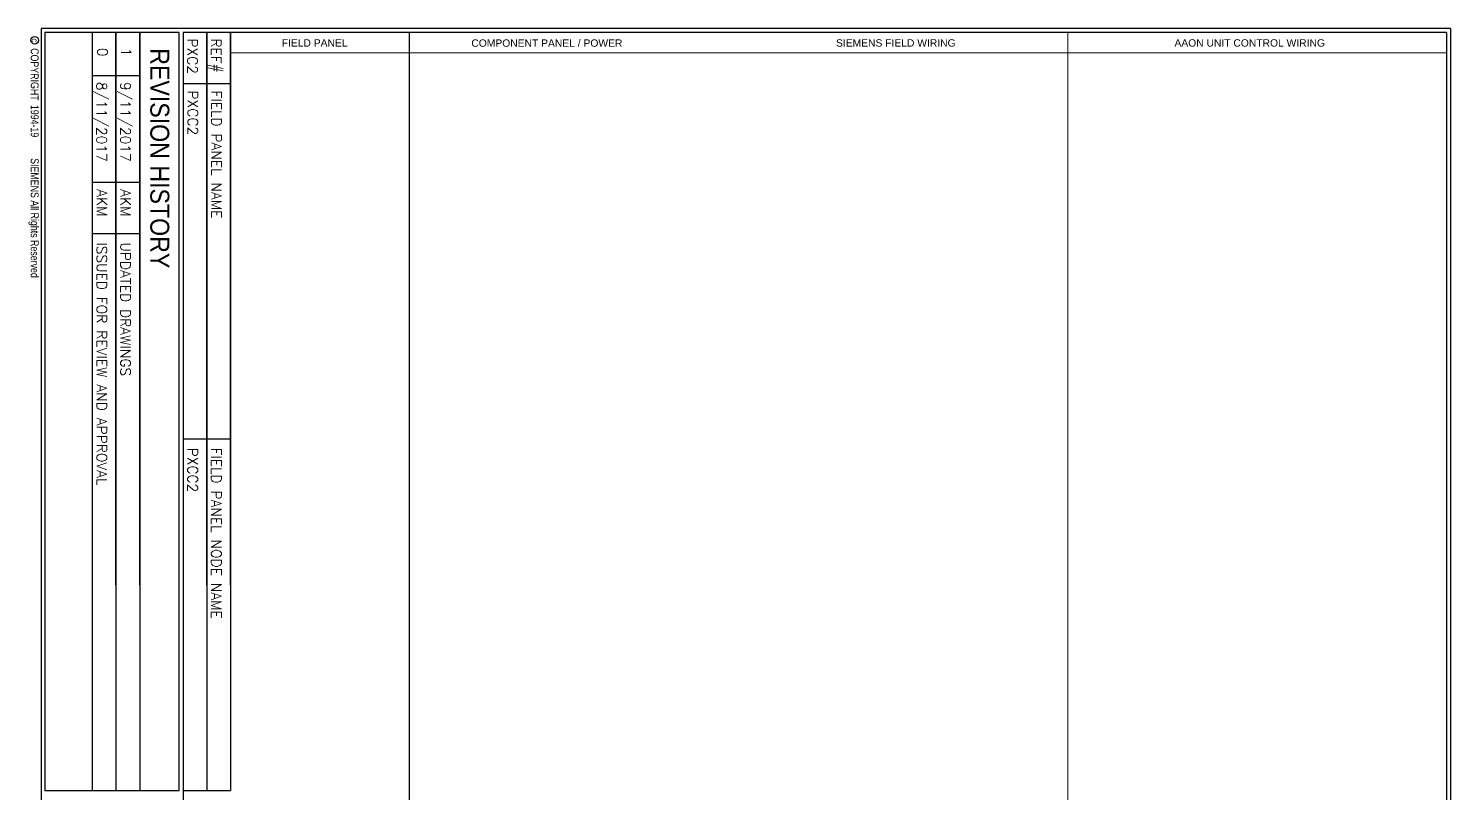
# Model space of a CAD drawing. Extents: x -2.9 to 15.2, y -6.4 to 18.8.
# Drawn here: x -2.86 to 15.23, y 9.08 to 18.8 of the extents above; entities that cross this region are included whole.
import ezdxf
from ezdxf.enums import TextEntityAlignment as Align

# ---------------------------------------------------------------- set-up
doc = ezdxf.new("R2010")
doc.units = 0
doc.header["$LTSCALE"] = 0.25
doc.header["$MEASUREMENT"] = 0
doc.layers.get('0').update_dxf_attribs({"linetype": 'CONTINUOUS'})
for name, color, linetype in [('MECHSYS', 7, 'CONTINUOUS'), ('TITLE', 7, 'CONTINUOUS'), ('TITLE-REV', 7, 'CONTINUOUS'), ('TITLE_TEXT', 7, 'CONTINUOUS')]:
    doc.layers.add(name, color=color, linetype=linetype)
doc.styles.add('ARIAL', font='helv.shx')
doc.styles.add('ARIALNARROW', font='ARIALN.TTF')
doc.styles.add('HELV', font='helv')
doc.styles.get("Standard").update_dxf_attribs({"font": 'simplex'})
doc.styles.add('TITLES', font='helv.shx', dxfattribs={"width": 0.75})
doc.styles.add('TITLES-JOBNO', font='helv.shx', dxfattribs={"width": 0.75})
doc.styles.add('TITLES-JOBTITLE', font='simplex.shx')
doc.styles.add('TITLES-SYS', font='helv.shx', dxfattribs={"width": 0.875})

# ---------------------------------------------------------------- blocks, each defined once
blk = doc.blocks.new('TITLBLKVL')
at = {"layer": 'TITLE', "color": 134}
for p, q in [((20.062, 31.312), (-2.25, 31.312)), ((-2.25, 31.312), (-2.25, -0.063)), ((20.062, 31.312), (20.062, -0.063))]:
    blk.add_line(p, q, dxfattribs=at)
at = {"layer": 'TITLE'}
for p, q in [((-2.187, 31.25), (-2.187, 19.25)), ((-0.063, 31.25), (-2.187, 31.25)), ((-0.687, 31.25), (-0.687, 19.25)), ((-0.063, 19.25), (-0.063, 31.25)), ((20, 31.25), (0, 31.25)), ((0, 31.25), (0, 0)), ((20, 31.25), (20, 0)), ((-2.187, 19.25), (-0.063, 19.25))]:
    blk.add_line(p, q, dxfattribs=at)
at = {"layer": 'TITLE_TEXT', "color": 255}
blk.add_circle((-2.349, 31.125), 0.06, dxfattribs=at)
at = {"layer": 'TITLE-REV', "style": 'TITLES-SYS', "width": 0.875}
blk.add_attdef('REVHISTORY', text='', height=0.3, rotation=270, dxfattribs=at).set_placement((-0.37, 31), align=Align.MIDDLE_LEFT)
at = {"layer": 'TITLE_TEXT', "color": 7, "style": 'ARIALNARROW', "width": 0.8}
blk.add_text('c', height=0.1, rotation=270, dxfattribs=at).set_placement((-2.349, 31.125), align=Align.MIDDLE)
at = {"layer": 'TITLE_TEXT', "color": 7, "style": 'ARIAL', "width": 0.8}
blk.add_text('COPYRIGHT', height=0.125, rotation=270, dxfattribs=at).set_placement((-2.412, 31))
for tag, p in [('COPY-DATE', (-2.348, 30.103)), ('COPY-NAME', (-2.348, 29.259))]:
    blk.add_attdef(tag, text='', height=0.125, rotation=270, dxfattribs=at).set_placement(p, align=Align.MIDDLE_LEFT)
at = {"layer": 'TITLE_TEXT', "style": 'ARIAL'}
for tag, p in [('BR_DIVISION', (-1.884, 19.009)), ('BR_NAME', (-1.58, 19.009)), ('BR_FAX', (-1.884, 14.088)), ('BR_PHONE', (-1.58, 14.088)), ('BR_COUNTRY', (-1.277, 14.088)), ('BR_CITY', (-0.973, 14.088)), ('BR_ADD2', (-0.67, 14.088)), ('BR_ADD1', (-0.366, 14.088))]:
    blk.add_attdef(tag, text='', height=0.188, rotation=270, dxfattribs=at).set_placement(p, align=Align.MIDDLE_LEFT)
at = {"layer": 'TITLE_TEXT', "style": 'TITLES-SYS', "width": 0.875}
blk.add_attdef('SYSTEM', (-2.094, 10.437), '', height=0.3, rotation=270, dxfattribs=at)
at = {"layer": 'TITLE_TEXT', "style": 'ARIAL'}
for tag, p in [('ENGR', (-1.562, 10.031)), ('DR', (-1.562, 8.844)), ('CHECK', (-1.562, 7.562)), ('CDATE', (-1.562, 5.969))]:
    blk.add_attdef(tag, text='', height=0.188, rotation=270, dxfattribs=at).set_placement(p, align=Align.CENTER)
at = {"layer": 'TITLE_TEXT', "style": 'ARIAL', "flags": 8}
for tag, p in [('LOCATION', (-0.762, 10.436)), ('JOB', (-0.319, 10.436))]:
    blk.add_attdef(tag, text='', height=0.2, rotation=270, dxfattribs=at).set_placement(p, align=Align.MIDDLE_LEFT)
blk.add_attdef('EDATE', text='', height=0.188, rotation=270, dxfattribs=at).set_placement((-1.562, 4.156), align=Align.CENTER)
at = {"layer": 'TITLE_TEXT'}
for tag, height, style, width, p in [('DWG', 0.8, 'TITLES', 0.75, (-1.926, 1.594)), ('JOB_NUMBER', 0.37, 'TITLES-JOBNO', 0.6, (-0.518, 1.594)), ('SYSTEM_ID', 0.25, 'TITLES-JOBNO', 0.6, (-0.87, 1.594))]:
    blk.add_attdef(tag, text='', height=height, rotation=270, dxfattribs=dict(at, style=style, width=width)).set_placement(p, align=Align.CENTER)
at = {"layer": 'TITLE_TEXT', "style": 'TITLES-JOBTITLE'}
blk.add_attdef('FULLDWG', text='', height=0.12, rotation=270, dxfattribs=at).set_placement((-2.43, 0), align=Align.RIGHT)
blk = doc.blocks.new('_CTLRS')
for p, q in [((0, 0), (0, -0.188)), ((4.375, 0), (0, 0)), ((0.406, 0), (0.406, -0.188)), ((3.219, 0), (3.219, -0.188)), ((6, -0.188), (6, 0)), ((0, -0.188), (6, -0.188)), ((0, -0.188), (0.062, -0.188))]:
    blk.add_line(p, q)
at = {"layer": 'TITLE-REV'}
blk.add_line((0, 0), (6, 0), dxfattribs=at)
for tag, p in [('DATE', (0.048, -0.153)), ('ENGR', (0.46, -0.151)), ('DES', (3.286, -0.152))]:
    blk.add_attdef(tag, p, '', height=0.08)
blk = doc.blocks.new('_REV')
for p, q in [((0, 0), (0, -0.188)), ((4.375, 0), (0, 0)), ((0.344, 0), (0.344, -0.188)), ((1.188, 0), (1.188, -0.188)), ((1.594, 0), (1.594, -0.188)), ((6, -0.188), (6, 0)), ((0, -0.188), (6, -0.188)), ((0, -0.188), (0.062, -0.188))]:
    blk.add_line(p, q)
at = {"layer": 'TITLE-REV'}
blk.add_line((0, 0), (6, 0), dxfattribs=at)
blk.add_attdef('NOTES', text='', height=0.08).set_placement((0.156, -0.147), align=Align.CENTER)
for tag, p in [('DATE', (0.392, -0.153)), ('ENGR', (1.241, -0.151)), ('DES', (1.661, -0.152))]:
    blk.add_attdef(tag, p, '', height=0.08)

msp = doc.modelspace()

# ---------------------------------------------------------------- linework, layer by layer
for points in [[(1.984, 18.738, 0.015, 0.015, 0), (1.984, -6.356, 0.015, 0.015, 0)], [(10.359, 18.738, 0.015, 0.015, 0), (10.359, -6.356, 0.015, 0.015, 0)], [(-0.289, 18.488, 0.015, 0.015, 0), (15.175, 18.488, 0.015, 0.015, 0)]]:
    msp.add_lwpolyline(points, format="xyseb")

# ---------------------------------------------------------------- block references
at = {"layer": 'MECHSYS'}
ref = msp.add_blockref('TITLBLKVL', (-0.891, -6.356), dxfattribs=dict(at, xscale=0.8033, yscale=0.8033, zscale=0.8033))
ref.add_attrib('REVHISTORY', 'REVISION HISTORY', dxfattribs={"layer": 'TITLE-REV', "height": 0.24099, "rotation": 270, "style": 'TITLES-SYS', "width": 0.875}).set_placement((-1.188, 18.546), align=Align.MIDDLE_LEFT)
ref.add_attrib('COPY-DATE', '1994-19', dxfattribs={"layer": 'TITLE_TEXT', "color": 7, "height": 0.1004, "rotation": 270, "style": 'ARIAL', "width": 0.8}).set_placement((-2.778, 17.825), align=Align.MIDDLE_LEFT)
ref.add_attrib('COPY-NAME', 'SIEMENS All Rights Reserved', dxfattribs={"layer": 'TITLE_TEXT', "color": 7, "height": 0.10041, "rotation": 270, "style": 'ARIAL', "width": 0.8}).set_placement((-2.778, 17.148), align=Align.MIDDLE_LEFT)
at = {"layer": 'MECHSYS', "xscale": 1.6066, "yscale": 1.6066, "zscale": 1.6066, "rotation": 270}
for name, p, values in [('_REV', (-1.745, 18.747), {'NOTES': '0', 'DATE': '8/11/2017', 'ENGR': 'AKM', 'DES': 'ISSUED FOR REVIEW AND APPROVAL'}), ('_REV', (-1.443, 18.747), {'NOTES': '1', 'DATE': '9/11/2017', 'ENGR': 'AKM', 'DES': 'UPDATED DRAWINGS'}), ('_CTLRS', (-0.59, 18.747), {'DATE': 'PXC2', 'ENGR': 'PXCC2', 'DES': 'PXCC2'}), ('_CTLRS', (-0.289, 18.747), {'DATE': 'REF#', 'ENGR': 'FIELD PANEL NAME', 'DES': 'FIELD PANEL NODE NAME'})]:
    msp.add_blockref(name, p, dxfattribs=at).add_auto_attribs(values)

# ---------------------------------------------------------------- texts
at = {"style": 'HELV'}
for s, p in [('FIELD PANEL', (0.781, 18.613)), ('COMPONENT PANEL / POWER', (3.734, 18.613)), ('SIEMENS FIELD WIRING', (8.171, 18.613)), ('AAON UNIT CONTROL WIRING', (12.671, 18.613))]:
    msp.add_text(s, height=0.09375, dxfattribs=at).set_placement(p, align=Align.MIDDLE)

doc.saveas('drawing.dxf')
